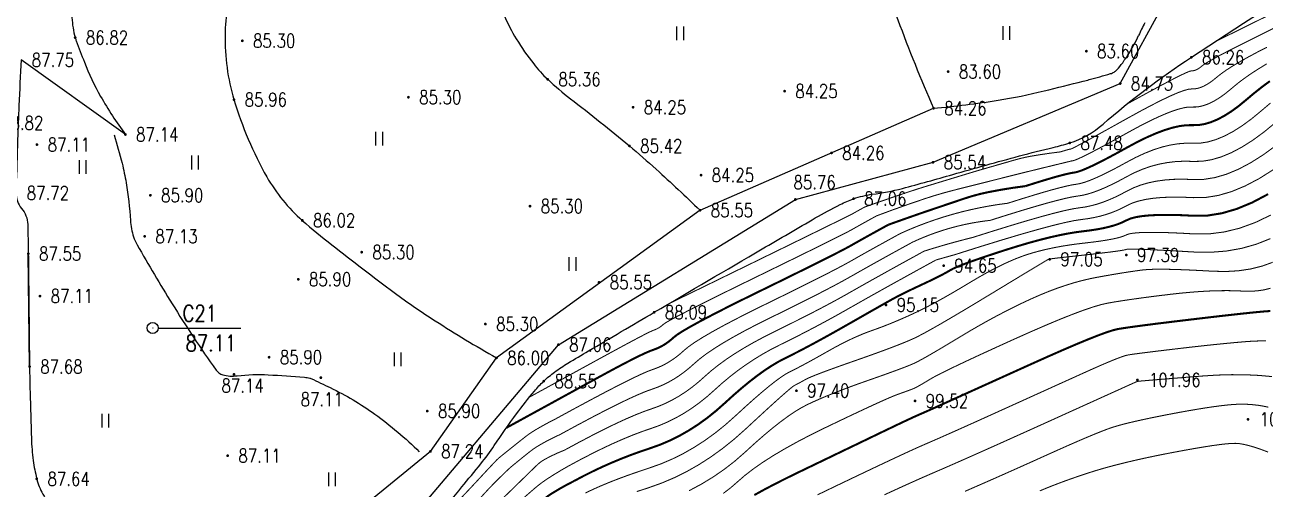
# Model space of a CAD drawing. Extents: x 532522 to 2902776, y -101917278 to 111238625.
# Drawn here: x 1130390 to 1220888, y 2953545 to 2987417 of the extents above; entities that cross this region are included whole.
import ezdxf
from ezdxf.enums import TextEntityAlignment as Align

# ---------------------------------------------------------------- set-up
doc = ezdxf.new("R2010")
doc.units = 0
doc.header["$LTSCALE"] = 1000
doc.header["$MEASUREMENT"] = 0
doc.header["$PDMODE"] = 33
doc.header["$PDSIZE"] = 0.125
doc.layers.get('0').update_dxf_attribs({"linetype": 'CONTINUOUS'})
doc.layers.add('Õ÷μØºìÏß', color=20, linetype='CONTINUOUS')
doc.layers.add('新地形图', color=7, linetype='CONTINUOUS')
doc.styles.add('HZ', font='rs', dxfattribs={"width": 0.8, "bigfont": 'hztxt'})
doc.linetypes.add('10421', pattern='A,2,[150,AAA.SHX,S=1,R=0,X=0,Y=1],1e-11', length=2)

# ---------------------------------------------------------------- blocks, each defined once
blk = doc.blocks.new('GC121')
for p, q in [((-0.5, -0.64), (-0.5, 1.36)), ((-0.5, -0.64), (-0.5, 0.86)), ((0.5, -0.64), (0.5, 1.36))]:
    blk.add_line(p, q)
blk = doc.blocks.new('GC200')
at = {"linetype": 'Continuous', "const_width": 0.2, "flags": 128}
blk.add_lwpolyline([(-0.1, 0, 1), (0.1, 0, 1)], format="xyb", close=True, dxfattribs=at)
blk = doc.blocks.new('GC117')
blk.add_circle((0, 0), 0.8)
blk.add_point((0, 0))
blk = doc.blocks.new('A$C22E77CCE')
at = {"layer": '新地形图', "color": 53, "linetype": 'Continuous'}
for p, q in [((265743, 353628), (258132, 359064)), ((307670, 348103), (324708, 355541)), ((307670, 348103), (292820, 337333)), ((258752, 336699), (258661, 344935)), ((274173, 339484, 87106), (268173, 339484, 87106)), ((288002, 330515), (292820, 337333)), ((288002, 330515), (270272, 316051))]:
    blk.add_line(p, q, dxfattribs=at)
at = {"layer": '新地形图', "color": 53, "linetype": '10421', "flags": 128}
for points in [[(324212, 392510, 0.02683), (322546, 390751, 0.044354), (321697, 389554, 0.008551), (320329, 387112, 0.024623), (319911, 386234, 0.025628), (319288, 384493, 0.02272), (318778, 382471, 0.030091), (318431, 380032, 0.02961), (318375, 377530, 0.023107), (318629, 374493, 0.026306), (319113, 371860, 0.009326), (319257, 371306, 0.001173), (320491, 366920, 0.019562), (322102, 361991, 0.014576), (324708, 355541)], [(276376, 312976, 0.008994), (279044, 315249, 0.020924), (280130, 316294, 0.002468), (284981, 321414, 0.018056), (285615, 322141, 0.000864), (287082, 323957, -0.000939), (288432, 325627, -0.001108), (290297, 327916, 0.001504), (291669, 329603, 0.023364), (292661, 330954, -0.013894), (294285, 333256, -0.013334), (295593, 334913, -0.028564), (296267, 335633, -0.029876), (297053, 336296, -0.026222), (298028, 336948, -0.00108), (299533, 337839, -0.00034), (304322, 340658, -0.000379), (312205, 345280, -0.000771), (316082, 347542, -0.015519), (317896, 348523, -0.030299), (318868, 348939, -0.054713), (320234, 349264, 0.03424), (322430, 349694, 0.00401), (326109, 350710, -0.003033), (330970, 352064, -0.009712), (333441, 352685, 0.019804), (334646, 353014, 0.103593), (337073, 354378, -0.03535), (343516, 359258), (347332, 361744), (351178, 364250, 0.024553), (352472, 365186, 0.020747), (353897, 366428, 0.053978), (354713, 367388, 0.05188), (355332, 368543, 0.056207), (355833, 370305, -0.030785), (356582, 373559, -0.014688), (357653, 376823, -0.068767), (357995, 377476, -0.085533), (358666, 378137, -0.035421), (360608, 379296, -0.005992), (362482, 380212, -0.011021), (363517, 380675, -0.01327), (364276, 380972, -0.007608), (365621, 381433, -0.064902), (366225, 381547, -0.032556), (367446, 381536)], [(262249, 374971, -0.022462), (262455, 370859, -0.030345), (262286, 367816, -0.00822), (261983, 365542, 0.01827), (261867, 364516, 0.032996), (261844, 362153, 0.052806), (262081, 360693, 0.022759), (262158, 360457, 0.003383), (262752, 358900, 0.036151), (263937, 356408, 0.030058), (265743, 353628)], [(282385, 371561, 0.062462), (279631, 370970, 0.081385), (277727, 369934, 0.062783), (275312, 367514, 0.070684), (273807, 364874, 0.090383), (273014, 360890, 0.076824), (273665, 356168, 0.05627), (276068, 350530, 0.084618), (278653, 347359, 0.013239), (280806, 345576, 0.006457), (285361, 342099, 0.017626), (288353, 340035, 0.012269), (292820, 337333)], [(293075, 370322, 0.022726), (292733, 368713, 0.037712), (292646, 367726, 0.018408), (292709, 365055, 0.041256), (292878, 363874, 0.043903), (293389, 362296, 0.038085), (294266, 360599, 0.026857), (295533, 358773, 0.039367), (296555, 357652, 0.024268), (298222, 356235, -0.009644), (302517, 352796, -0.011057), (304475, 351090, -0.006561), (307670, 348103)], [(258132, 359064, 0.002021), (257976, 355747, 0.002697), (257881, 353262, 0.000683), (257773, 349765, 0.005845), (257765, 349357, 0.17865), (258170, 348238, -0.169555), (258616, 347071, -0.001919), (258644, 345934, -0.002186), (258661, 344935, -0.000807), (258709, 340558, 0.000916), (258752, 336699, 0.003205), (258788, 334842, 0.001756), (258888, 331455, 0.024815), (259020, 329855, 0.029063), (259279, 328508, 0.065053), (259719, 327401, 0.054924), (260535, 326253, 0.018535), (261693, 325046, -0.00655), (265049, 321712, -0.007596), (267177, 319474, -0.005081), (270272, 316051)], [(264928, 353599, -0.012972), (265503, 351526, -0.019257), (265799, 350106, -0.026549), (266114, 347356, 0.061308), (266333, 346173, 0.054273), (266597, 345575, 0.007078), (269152, 341282, 0.017186), (272357, 336449, 0.170789), (272848, 336103, 0.100462), (273897, 336026, -0.046044), (276171, 336103, -0.005626), (278811, 335921, -0.038955), (279189, 335860, -0.049894), (279283, 335828, -0.003148), (280692, 335161, -0.043967), (283941, 333232, -0.039053), (287187, 330486)]]:
    blk.add_lwpolyline(points, format="xyb", dxfattribs=at)
blk.add_lwpolyline([(275682, 315669), (285206, 323936), (297339, 338294), (314624, 348885), (324671, 351600), (338324, 357345), (341651, 363448), (342356, 365094), (350977, 371734), (356803, 378655)], dxfattribs=at)
at = {"layer": '新地形图', "color": 53, "linetype": 'Continuous'}
for points, const_width, elevation in [([(349282, 362391), (348160, 361834), (346841, 361182), (345323, 360434)], 75, 86000), ([(349560, 361391), (348645, 360939), (347727, 360485), (346917, 360079), (346214, 359721), (345619, 359410), (345131, 359146), (344751, 358931), (344478, 358762), (344312, 358642), (344202, 358551), (344096, 358473), (343993, 358408), (343894, 358356), (343798, 358316), (343706, 358290), (343617, 358275), (343532, 358274), (343375, 358234), (343068, 358105), (342614, 357886), (342011, 357579), (341259, 357181), (340358, 356694), (339309, 356118), (338820, 355847)], 75, 87000), ([(349032, 359995), (348288, 359611), (347619, 359251), (347023, 358915), (346502, 358604), (346055, 358317), (345682, 358053), (345382, 357814), (345124, 357602), (344875, 357420), (344634, 357267), (344401, 357144), (344176, 357052), (343960, 356989), (343753, 356955), (343553, 356952), (343309, 356928), (342965, 356834), (342522, 356670), (341979, 356435), (341338, 356129), (340597, 355753), (339757, 355307), (338818, 354790), (337889, 354272), (337079, 353823), (336388, 353442), (335815, 353130), (335362, 352886), (335027, 352711), (334812, 352604), (334715, 352566), (334671, 352559), (334613, 352547), (334541, 352529), (334456, 352506), (334356, 352478), (334243, 352444), (334116, 352405), (333975, 352360)], 75, 88000), ([(349243, 357519), (348662, 357088), (348089, 356635), (347522, 356159), (346969, 355703), (346433, 355312), (345915, 354985), (345415, 354721), (344933, 354522), (344470, 354387), (344024, 354315), (343596, 354308), (343154, 354304), (342668, 354243), (342137, 354124), (341561, 353948), (340940, 353714), (340274, 353423), (339563, 353075), (338808, 352669), (338067, 352261), (337402, 351904), (336811, 351599), (336294, 351346), (335853, 351145), (335487, 350996), (335195, 350898), (334978, 350853), (334765, 350820), (334486, 350761), (334140, 350677), (333727, 350566), (333248, 350429), (332702, 350266), (332089, 350077), (331409, 349862)], 150, 90000), ([(349292, 355926), (348592, 355331), (347891, 354754), (347212, 354258), (346556, 353843), (345922, 353510), (345312, 353257), (344724, 353086), (344159, 352995), (343617, 352986), (343077, 352992), (342520, 352947), (341945, 352851), (341352, 352705), (340741, 352507), (340113, 352259), (339467, 351959), (338803, 351609), (338156, 351255), (337563, 350945), (337022, 350678), (336534, 350455), (336099, 350275), (335716, 350138), (335387, 350046), (335110, 349996), (334813, 349951), (334423, 349869), (333939, 349750), (333363, 349596), (332693, 349405), (331931, 349177), (331075, 348914), (330126, 348614)], 75, 91000), ([(349662, 354504), (348813, 353805), (347991, 353204), (347196, 352702), (346430, 352298), (345690, 351992), (344979, 351785), (344295, 351675), (343638, 351664), (343000, 351680), (342371, 351651), (341752, 351578), (341143, 351461), (340542, 351300), (339951, 351094), (339370, 350843), (338797, 350549), (338245, 350249), (337724, 349985), (337233, 349757), (336774, 349563), (336344, 349404), (335946, 349281), (335578, 349193), (335241, 349140), (334860, 349081), (334359, 348976), (333738, 348824), (332998, 348626), (332139, 348380), (331160, 348088), (330061, 347750), (328843, 347365)], 75, 92000), ([(327560, 346116), (329047, 346586), (330389, 346999), (331585, 347356), (332634, 347655), (333538, 347898), (334295, 348083), (334907, 348212), (335373, 348284), (335770, 348340), (336176, 348424), (336590, 348534), (337013, 348671), (337445, 348835), (337885, 349026), (338334, 349244), (338792, 349488), (339273, 349727), (339790, 349929), (340343, 350092), (340933, 350218), (341560, 350306), (342223, 350356), (342923, 350368), (343659, 350342), (344430, 350355), (345233, 350484), (346069, 350727), (346937, 351086), (347837, 351561), (348770, 352150), (349735, 352856)], 75, 93000), ([(349283, 340751), (348956, 340730), (348492, 340690), (347890, 340631), (347151, 340553), (346275, 340457), (345261, 340341), (344110, 340206), (342950, 340068), (341908, 339942), (340983, 339828), (340177, 339725), (339489, 339634), (338918, 339555), (338466, 339487), (338132, 339432), (337792, 339348), (337323, 339197), (336725, 338977), (335997, 338690), (335141, 338336), (334155, 337913), (333040, 337423), (331796, 336865), (330550, 336302), (329430, 335795), (328435, 335345), (327566, 334952), (326822, 334616), (326204, 334336), (325711, 334113), (325344, 333947), (325050, 333814), (324778, 333691), (324527, 333579), (324298, 333476), (324090, 333384), (323904, 333302), (323739, 333230), (323596, 333168), (323440, 333100), (323238, 333008), (322989, 332893), (322693, 332755), (322350, 332593), (321961, 332408), (321526, 332199), (321043, 331968), (320505, 331709), (319903, 331419), (319237, 331098), (318507, 330747), (317712, 330365), (316854, 329951), (315931, 329507), (314944, 329032), (313973, 328558), (313098, 328116), (312318, 327706), (311635, 327328)], 150, 100000), ([(348963, 338568), (348519, 338570), (348055, 338556), (347570, 338524), (347057, 338482), (346510, 338433), (345928, 338377), (345311, 338315), (344660, 338247), (343975, 338172), (343254, 338090), (342499, 338002), (341767, 337915), (341114, 337837), (340541, 337767), (340048, 337705), (339634, 337651), (339300, 337606), (339046, 337569), (338872, 337540), (338705, 337499), (338476, 337425), (338183, 337318), (337827, 337178), (337408, 337004), (336926, 336798), (336380, 336558), (335772, 336285), (335113, 335987), (334417, 335672), (333684, 335341), (332915, 334992), (332108, 334627), (331265, 334245), (330384, 333846), (329466, 333431), (328563, 333022), (327727, 332645), (326956, 332299), (326251, 331984), (325613, 331701), (325040, 331448), (324534, 331227), (324093, 331037), (323614, 330827), (322992, 330545), (322226, 330191), (321317, 329765), (320264, 329268), (319067, 328699), (317727, 328058), (316244, 327345)], 75, 101000)]:
    blk.add_lwpolyline(points, dxfattribs=dict(at, const_width=const_width, elevation=elevation))
blk.add_lwpolyline([(349023, 358782, 75, 75, 0.00376), (348732, 358608, 75, 75, 0.003574), (348428, 358421, 75, 75, 0.00417), (348156, 358248, 75, 75, 0.003957), (347873, 358061, 75, 75, 0.004639), (347621, 357889, 75, 75, 0.004396), (347359, 357702, 75, 75, 0.005178), (347043, 357469, 75, 75, 0.010128), (346885, 357344, 75, 75, 0.000946), (346712, 357201, 75, 75, -0.00063), (346452, 356986, 75, 75, -0.000316), (346203, 356781, 75, 75, -0.000506), (346046, 356653, 75, 75, -0.013834), (345912, 356549, 75, 75, -0.007397), (345654, 356366, 75, 75, -0.009388), (345474, 356247, 75, 75, -0.008677), (345274, 356126, 75, 75, -0.011042), (345100, 356029, 75, 75, -0.010218), (344908, 355933, 75, 75, -0.012957), (344740, 355858, 75, 75, -0.012042), (344555, 355787, 75, 75, -0.01507), (344392, 355734, 75, 75, -0.01412), (344215, 355688, 75, 75, -0.017208), (344008, 355647, 75, 75, -0.030098), (343888, 355635, 75, 75, -0.009121), (343757, 355633, 75, 75, 0.006564), (343575, 355630, 75, 75, 0.003077), (343349, 355622, 75, 75, 0.005869), (343231, 355616, 75, 75, 0.030361), (343090, 355598, 75, 75, 0.015526), (342816, 355538, 75, 75, 0.008943), (342549, 355466, 75, 75, 0.01073), (342329, 355397, 75, 75, 0.006601), (342026, 355290, 75, 75, 0.007753), (341770, 355191, 75, 75, 0.005053), (341431, 355050, 75, 75, 0.00582), (341139, 354922, 75, 75, 0.00398), (340764, 354748, 75, 75, 0.004511), (340436, 354588, 75, 75, 0.003209), (339968, 354352, 75, 75, 0.004846), (339660, 354191, 75, 75, 0.001381), (339209, 353947, 75, 75, 0.00157), (338813, 353730, 75, 75, 0.000834), (338396, 353498, 75, 75, -0.001694), (337978, 353267, 75, 75, -0.000823), (337602, 353060, 75, 75, -0.000858), (337240, 352864, 75, 75, -0.001336), (336948, 352706, 75, 75, -0.001121), (336599, 352521, 75, 75, -0.001887), (336357, 352394, 75, 75, -0.001518), (336055, 352238, 75, 75, -0.002858), (335864, 352142, 75, 75, -0.002143), (335608, 352016, 75, 75, -0.004806), (335470, 351951, 75, 75, -0.003113), (335257, 351853, 75, 75, -0.009589), (335111, 351791, 75, 75, -0.013332), (335003, 351751, 75, 75, -0.016969), (334919, 351726, 75, 75, -0.020042), (334847, 351709, 75, 75, -0.013284), (334788, 351700, 75, 75, 0.011098), (334718, 351689, 75, 75, 0.0086), (334714, 351689, 75, 75, 0.002134), (334695, 351685, 75, 75, 0)], format="xyseb", dxfattribs=at)
at = {"layer": '新地形图', "color": 53, "linetype": 'Continuous', "flags": 128}
for points, const_width in [([(326277, 344867), (328034, 345422), (329618, 345911), (331030, 346332), (332270, 346685), (333337, 346972), (334232, 347191), (334954, 347343), (335504, 347427), (335961, 347487), (336405, 347566), (336836, 347663), (337253, 347779), (337656, 347914), (338047, 348067), (338424, 348238), (338787, 348428), (339176, 348612), (339628, 348764), (340144, 348885), (340724, 348975), (341368, 349033), (342075, 349060), (342846, 349056), (343680, 349020), (344566, 349035), (345488, 349183), (346447, 349462), (347444, 349875), (348478, 350419), (349549, 351097)], 75), ([(298480, 328351), (299145, 328706), (299819, 329044), (300500, 329367), (301191, 329673), (301890, 329965), (302597, 330240), (303313, 330500), (304037, 330744), (304760, 331002), (305471, 331305), (306171, 331652), (306858, 332043), (307534, 332478), (308198, 332957), (308850, 333481), (309491, 334049), (310115, 334615), (310716, 335136), (311294, 335611), (311850, 336040), (312384, 336423), (312896, 336760), (313385, 337051), (313851, 337296), (314321, 337529), (314821, 337783), (315349, 338059), (315907, 338356), (316495, 338675), (317112, 339015), (317758, 339377), (318433, 339760), (319091, 340135), (319681, 340472), (320206, 340770), (320664, 341030), (321057, 341252), (321383, 341435), (321642, 341581), (321836, 341687), (322008, 341780), (322204, 341882), (322425, 341993), (322669, 342114), (322937, 342244), (323229, 342384), (323546, 342533), (323886, 342692), (324226, 342851), (324542, 343002), (324835, 343145), (325103, 343279), (325348, 343405), (325568, 343523), (325765, 343633), (325938, 343735), (326143, 343844), (326436, 343975), (326816, 344128), (327285, 344304), (327842, 344502), (328486, 344723), (329219, 344966), (330039, 345231), (330883, 345493), (331685, 345729), (332447, 345937), (333167, 346118), (333846, 346272), (334484, 346399), (335080, 346498), (335636, 346571), (336153, 346635), (336635, 346709), (337081, 346793), (337492, 346888), (337868, 346992), (338208, 347107), (338513, 347232), (338782, 347368), (339079, 347496), (339467, 347599), (339945, 347678), (340515, 347731), (341175, 347760), (341927, 347764), (342769, 347744), (343702, 347698), (344701, 347715), (345742, 347882), (346826, 348198), (347951, 348663), (349118, 349278)], 150), ([(299306, 327475), (299835, 327730), (300412, 327987), (301035, 328247), (301705, 328509), (302422, 328774), (303186, 329040), (303996, 329310), (304824, 329605), (305638, 329952), (306438, 330349), (307225, 330796), (307999, 331294), (308759, 331843), (309506, 332442), (310239, 333092), (310937, 333733), (311577, 334306), (312159, 334811), (312684, 335248), (313151, 335616), (313561, 335916), (313913, 336148), (314208, 336311), (314484, 336448), (314782, 336600), (315101, 336767), (315441, 336949), (315803, 337146), (316186, 337358), (316591, 337585), (317017, 337827), (317449, 338068), (317872, 338295), (318285, 338505), (318689, 338701), (319083, 338880), (319467, 339045), (319842, 339194), (320208, 339327), (320571, 339456), (320940, 339593), (321313, 339738), (321692, 339890), (322076, 340050), (322465, 340217), (322859, 340392), (323258, 340575), (323674, 340773), (324116, 340994), (324585, 341239), (325082, 341508), (325605, 341801), (326156, 342117), (326733, 342456), (327338, 342819), (327945, 343179), (328530, 343510), (329093, 343812), (329634, 344085), (330152, 344328), (330649, 344543), (331124, 344728), (331577, 344883), (332028, 345020), (332501, 345147), (332994, 345265), (333508, 345373), (334042, 345473), (334596, 345563), (335172, 345643), (335767, 345714), (336345, 345782), (336865, 345851), (337327, 345923), (337732, 345996), (338079, 346071), (338369, 346148), (338602, 346227), (338777, 346307), (338982, 346380), (339305, 346434), (339746, 346470), (340306, 346488), (340983, 346487), (341778, 346469), (342692, 346432), (343723, 346376), (344819, 346380), (345926, 346519), (347044, 346794), (348174, 347205), (349315, 347752)], 75), ([(303058, 327581), (303955, 327875), (304887, 328208), (305804, 328598), (306706, 329045), (307592, 329549), (308463, 330111), (309320, 330729), (310161, 331404), (310987, 332136), (311759, 332851), (312438, 333476), (313024, 334011), (313518, 334455), (313919, 334808), (314226, 335072), (314442, 335244), (314564, 335326), (314643, 335366), (314728, 335409), (314819, 335457), (314916, 335509), (315020, 335565), (315129, 335626), (315245, 335690), (315367, 335759), (315533, 335843), (315781, 335952), (316112, 336087), (316525, 336246), (317020, 336431), (317598, 336641), (318258, 336876), (319001, 337136), (319754, 337400), (320444, 337647), (321073, 337877), (321640, 338088), (322144, 338283), (322587, 338460), (322967, 338619), (323286, 338761), (323623, 338927), (324058, 339158), (324592, 339453), (325224, 339813), (325955, 340239), (326784, 340729), (327711, 341283), (328737, 341903), (329747, 342515), (330624, 343046), (331369, 343496), (331982, 343866), (332463, 344154), (332812, 344362), (333029, 344490), (333114, 344536), (333174, 344546), (333317, 344565), (333541, 344593), (333848, 344629), (334238, 344673), (334709, 344726), (335263, 344788), (335899, 344858), (336536, 344929), (337094, 344994), (337573, 345052), (337971, 345104), (338291, 345149), (338530, 345188), (338691, 345221), (338771, 345247), (338885, 345264), (339144, 345269), (339547, 345263), (340097, 345245), (340791, 345215), (341630, 345173), (342614, 345119), (343744, 345054), (344928, 345037), (346074, 345126), (347183, 345322), (348255, 345625), (349290, 346034)], 75), ([(306864, 327641), (307765, 328122), (308625, 328645), (309443, 329208), (310221, 329812), (310957, 330457), (311654, 331093), (312314, 331672), (312937, 332192), (313522, 332654), (314070, 333058), (314580, 333404), (315053, 333691), (315489, 333921), (315922, 334124), (316389, 334332), (316889, 334544), (317423, 334761), (317989, 334982), (318589, 335209), (319222, 335440), (319889, 335675), (320540, 335903), (321127, 336111), (321651, 336300), (322111, 336469), (322507, 336618), (322840, 336748), (323109, 336858), (323314, 336948), (323519, 337049), (323786, 337191), (324115, 337373), (324507, 337597), (324961, 337862), (325478, 338167), (326057, 338514), (326698, 338901), (327368, 339302), (328033, 339687), (328692, 340056), (329346, 340410), (329994, 340749), (330637, 341072), (331275, 341380), (331908, 341672), (332533, 341946), (333149, 342196), (333756, 342423), (334353, 342627), (334942, 342809), (335521, 342967), (336091, 343102), (336652, 343214), (337192, 343311), (337697, 343399), (338169, 343478), (338607, 343550), (339011, 343613), (339381, 343667), (339717, 343714), (340019, 343752), (340348, 343779), (340764, 343796), (341267, 343801), (341858, 343794), (342535, 343777), (343300, 343747), (344152, 343706), (345091, 343654), (346052, 343634), (346968, 343688), (347840, 343819), (348668, 344024), (349451, 344305)], 75), ([(320549, 347692), (320277, 347543), (320020, 347401), (319776, 347266), (319546, 347139), (319329, 347018), (319127, 346904), (318938, 346797), (318762, 346698), (318505, 346559), (318069, 346335), (317455, 346026), (316663, 345632), (315693, 345153), (314544, 344589), (313218, 343940), (311713, 343205), (310214, 342472), (308903, 341826), (307782, 341268), (306848, 340797), (306104, 340413), (305549, 340117), (305182, 339908), (305004, 339786), (304919, 339711), (304833, 339642), (304746, 339579), (304657, 339522), (304566, 339470), (304474, 339425), (304380, 339385), (304285, 339351), (304136, 339290), (303883, 339168), (303525, 338987), (303062, 338745), (302494, 338443), (301821, 338081), (301043, 337659), (300161, 337177), (299266, 336687), (298451, 336240), (297715, 335837), (297060, 335478), (296484, 335162), (295988, 334891), (295573, 334663), (295237, 334479)], 75), ([(319682, 348335), (319550, 348263), (319426, 348194), (319308, 348129), (319196, 348067), (319092, 348009), (318993, 347954), (318902, 347902), (318817, 347854), (318539, 347712), (317868, 347379), (316803, 346856), (315345, 346141), (313495, 345236), (311251, 344140), (308613, 342853), (305583, 341375)], 75), ([(321416, 347048), (321004, 346823), (320614, 346608), (320244, 346403), (319895, 346210), (319567, 346027), (319260, 345854), (318973, 345693), (318707, 345541), (318380, 345362), (317909, 345115), (317295, 344801), (316537, 344419), (315636, 343971), (314590, 343455), (313402, 342871), (312070, 342220), (310742, 341568), (309569, 340982), (308549, 340460), (307682, 340004), (306969, 339613), (306410, 339287), (306004, 339026), (305752, 338830), (305574, 338673), (305394, 338528), (305210, 338396), (305024, 338275), (304833, 338167), (304640, 338071), (304443, 337988), (304244, 337916), (304003, 337826), (303682, 337688), (303283, 337500), (302805, 337263), (302248, 336978), (301611, 336643), (300896, 336259), (300101, 335827), (299268, 335371), (298439, 334916), (297614, 334464), (296792, 334013), (295973, 333565), (295157, 333118), (294346, 332673), (293537, 332230)], 150), ([(322283, 346405), (321731, 346102), (321208, 345814), (320713, 345541), (320245, 345281), (319805, 345036), (319393, 344805), (319009, 344588), (318653, 344385), (318256, 344165), (317750, 343895), (317135, 343576), (316411, 343207), (315578, 342788), (314636, 342320), (313586, 341803), (312426, 341235), (311271, 340665), (310234, 340137), (309316, 339653), (308516, 339211), (307834, 338812), (307271, 338457), (306826, 338144), (306499, 337874), (306230, 337635), (305955, 337414), (305675, 337212), (305391, 337029), (305101, 336864), (304806, 336718), (304507, 336591), (304202, 336482), (303823, 336338), (303299, 336107), (302629, 335787), (301815, 335380), (300855, 334884), (299751, 334300), (298502, 333629), (297107, 332869)], 75), ([(323150, 345761), (322458, 345382), (321802, 345021), (321181, 344678), (320595, 344352), (320043, 344045), (319526, 343755), (319045, 343483), (318598, 343229), (318131, 342968), (317590, 342675), (316975, 342351), (316285, 341994), (315521, 341606), (314683, 341186), (313770, 340734), (312782, 340251), (311799, 339762), (310900, 339293), (310083, 338845), (309349, 338418), (308699, 338012), (308132, 337627), (307648, 337262), (307247, 336917), (306885, 336596), (306516, 336300), (306140, 336029), (305757, 335782), (305368, 335561), (304973, 335365), (304570, 335194), (304161, 335047), (303695, 334879), (303123, 334640), (302444, 334332), (301659, 333953), (300767, 333505), (299768, 332986), (298663, 332398), (297451, 331740)], 75), ([(309363, 327445), (309906, 327859), (310409, 328296), (310932, 328751), (311534, 329217), (312214, 329693), (312973, 330180), (313810, 330678), (314725, 331186), (315720, 331705), (316793, 332235), (317850, 332742), (318797, 333192), (319634, 333585), (320362, 333922), (320979, 334202), (321487, 334425), (321885, 334591), (322173, 334700), (322395, 334778), (322596, 334849), (322774, 334914), (322931, 334971), (323067, 335022), (323180, 335066), (323272, 335104), (323342, 335135), (323412, 335169), (323503, 335218), (323615, 335280), (323749, 335356), (323904, 335447), (324080, 335551), (324278, 335669), (324497, 335801), (324792, 335968), (325221, 336191), (325781, 336469), (326475, 336802), (327300, 337191), (328258, 337635), (329349, 338135), (330572, 338690), (331807, 339241), (332932, 339729), (333948, 340153), (334855, 340514), (335653, 340812), (336342, 341045), (336922, 341216), (337392, 341323), (337829, 341399), (338308, 341477), (338829, 341556), (339392, 341637), (339997, 341720), (340644, 341805), (341333, 341891), (342065, 341979), (342805, 342060), (343519, 342126), (344209, 342177), (344874, 342213), (345514, 342233), (346128, 342239), (346718, 342229), (347282, 342204), (347822, 342192), (348337, 342223), (348827, 342296), (349292, 342412)], 75), ([(324017, 345118), (323186, 344662), (322396, 344228), (321649, 343815), (320944, 343423), (320281, 343054), (319660, 342705), (319080, 342378), (318543, 342073), (318007, 341771), (317431, 341455), (316815, 341125), (316159, 340781), (315464, 340424), (314729, 340052), (313953, 339666), (313139, 339266), (312328, 338858), (311565, 338449), (310850, 338038), (310183, 337626), (309564, 337212), (308993, 336796), (308470, 336380), (307995, 335961), (307540, 335558), (307077, 335186), (306605, 334845), (306124, 334536), (305636, 334258), (305139, 334011), (304634, 333797), (304120, 333613), (303568, 333419), (302948, 333173), (302259, 332876), (301503, 332527), (300678, 332125), (299785, 331672), (298823, 331167), (297794, 330610)], 75), ([(326277, 344867), (324884, 344474)], 75), ([(324884, 344474), (323913, 343942), (322991, 343434), (322118, 342952), (321294, 342495), (320519, 342063), (319793, 341655), (319116, 341273), (318488, 340916), (317882, 340574), (317271, 340235), (316655, 339900), (316033, 339569), (315407, 339241), (314775, 338917), (314137, 338597), (313495, 338281), (312856, 337955), (312230, 337604), (311617, 337231), (311017, 336833), (310429, 336412), (309854, 335966), (309292, 335498), (308743, 335005), (308195, 334519), (307637, 334071), (307069, 333661), (306491, 333289), (305903, 332955), (305305, 332658), (304697, 332399), (304079, 332179), (303440, 331960), (302772, 331707), (302075, 331420), (301347, 331100), (300589, 330746), (299802, 330358), (298984, 329936), (298137, 329481)], 75), ([(321124, 327346), (322129, 327809), (323042, 328223), (323863, 328589), (324591, 328906), (325325, 329222), (326164, 329589), (327107, 330004), (328154, 330469), (329306, 330984), (330562, 331548), (331923, 332161), (333388, 332823), (334811, 333468), (336047, 334027), (337094, 334501), (337952, 334889), (338623, 335192), (339105, 335410), (339400, 335542), (339506, 335589), (339519, 335593), (339535, 335597), (339552, 335602), (339572, 335606), (339595, 335611), (339619, 335617), (339646, 335622), (339676, 335628), (339775, 335639), (340010, 335660), (340383, 335692), (340892, 335735), (341538, 335787), (342321, 335851), (343241, 335924), (344297, 336009), (345402, 336079), (346464, 336109), (347485, 336101), (348465, 336054), (349403, 335968)], 75), ([(327001, 327599), (327956, 328016), (328911, 328435), (329865, 328857), (330819, 329282), (331772, 329709), (332724, 330139), (333636, 330549), (334465, 330918), (335214, 331246), (335880, 331531), (336465, 331775), (336968, 331977), (337390, 332138), (337730, 332257), (338058, 332358), (338442, 332465), (338884, 332578), (339382, 332696), (339938, 332820), (340550, 332950), (341220, 333086), (341946, 333228), (342678, 333365), (343363, 333488), (344002, 333597), (344595, 333692), (345142, 333772), (345642, 333839), (346097, 333891), (346505, 333928), (346888, 333951), (347269, 333956), (347647, 333945), (348023, 333918), (348396, 333874), (348766, 333813), (349134, 333736)], 75), ([(332460, 327631), (332884, 327809), (333334, 327990), (333808, 328173), (334307, 328358), (334831, 328545), (335380, 328734), (335954, 328925), (336562, 329117), (337211, 329306), (337903, 329494), (338637, 329679), (339413, 329863), (340231, 330045), (341092, 330225), (341994, 330402), (342877, 330568), (343676, 330711), (344391, 330832), (345024, 330931), (345573, 331007), (346040, 331061), (346423, 331092), (346723, 331101), (347005, 331082), (347333, 331027), (347709, 330938), (348131, 330814), (348600, 330655), (349116, 330462)], 75)]:
    blk.add_lwpolyline(points, dxfattribs=dict(at, const_width=const_width))
for points in [[(333975, 352360, 75, 75, 0.014101), (331819, 352045, 75, 75, 0.026507), (330689, 351785, 75, 75, 0.000341), (328120, 351046, 75, 75, 0.002678), (327793, 350950, 75, 75, 0.000891), (327513, 350866, 75, 75, 0.000078), (324311, 349892, 75, 75, 0.007313), (322605, 349346, 75, 75, 0.004235), (319682, 348335, 75, 75, 0)], [(334788, 351700, 75, 75, 0.000803), (332058, 351036, 75, 75, 0.001544), (330639, 350685, 75, 75, 0.000123), (328697, 350196, 75, 75, 0.000095), (326183, 349563, 75, 75, 0.01839), (324121, 348961, 75, 75, 0.01042), (320549, 347692, 75, 75, 0)], [(330126, 348614, 75, 75, 0.019249), (328104, 348289, 75, 75, 0.019249), (326113, 347809, 75, 75, 0.019188), (324171, 347181, 75, 75, 0.019188), (322283, 346405, 75, 75, 0)], [(328843, 347365, 75, 75, 0.020976), (327362, 347141, 75, 75, 0.020976), (325904, 346793, 75, 75, 0.020606), (324506, 346334, 75, 75, 0.020606), (323150, 345761, 75, 75, 0)], [(297107, 332869, 75, 75, 0.017848), (295664, 332082, 75, 75, 0.032401), (294916, 331570, 75, 75, 0.004665), (293050, 330079, 75, 75, 0.031589), (292791, 329839, 75, 75, 0.003744), (291720, 328698, 75, 75, -0.00302), (290394, 327281, 75, 75, -0.001696), (289330, 326166, 75, 75, 0.003527), (288820, 325627, 75, 75, 0.018698), (288102, 324798, 75, 75, 0.008877), (286689, 322970, 75, 75, 0.001109), (286165, 322264, 75, 75, 0.000552), (285115, 320840, 75, 75, 0.004389), (284519, 320015, 75, 75, -0.002411), (283440, 318507, 75, 75, -0.046754), (283020, 318027, 75, 75, -0.020156), (281906, 317055, 75, 75, 0)], [(297451, 331740, 75, 75, 0.024403), (296007, 331001, 75, 75, 0.038787), (295165, 330425, 75, 75, 0.002627), (293927, 329420, 75, 75, 0.017142), (293743, 329259, 75, 75, 0.00729), (292753, 328298, 75, 75, 0.01018), (292069, 327585, 75, 75, 0.007633), (291346, 326777, 75, 75, -0.009285), (290749, 326115, 75, 75, -0.00776), (290112, 325454, 75, 75, 0.004794), (289074, 324390, 75, 75, 0.008709), (288048, 323281, 75, 75, 0.0131), (287399, 322514, 75, 75, 0.042651), (287064, 322014, 75, 75, -0.013974), (286130, 320435, 75, 75, -0.023208), (285481, 319501, 75, 75, -0.014586), (284338, 318099, 75, 75, 0)], [(297794, 330610, 75, 75, 0.031145), (296355, 329941, 75, 75, 0.068636), (295774, 329513, 75, 75, 0.000139), (294617, 328387, 75, 75, -0.000196), (293794, 327585, 75, 75, -0.000356), (292251, 326087, 75, 75, 0.001634), (291916, 325760, 75, 75, 0.052555), (291500, 325255, 75, 75, -0.018929), (290444, 323782, 75, 75, -0.000405), (289177, 322151, 75, 75, -0.003377), (289023, 321956, 75, 75, -0.000048), (288972, 321892, 75, 75, -0.000002), (287602, 320181, 75, 75, -0.000076), (287374, 319896, 75, 75, -0.000029), (286770, 319143, 75, 75, 0)], [(298137, 329481, 75, 75, 0.019654), (296495, 328488, 75, 75, 0.032571), (295571, 327788, 75, 75, 0.005457), (293848, 326265, 75, 75, 0.021841), (293439, 325861, 75, 75, 0.023366), (292650, 324927, 75, 75, 0.018679), (291764, 323680, 75, 75, 0.039678), (291347, 322919, 75, 75, -0.026259), (290749, 321753, 75, 75, -0.063138), (290252, 321103, 75, 75, -0.036967), (289203, 320187, 75, 75, 0)]]:
    blk.add_lwpolyline(points, format="xyseb", dxfattribs=at)
for points, const_width in [([(331409, 349862, 0.019213), (328655, 349413, 0.031134), (326990, 348967, 0.000228), (325445, 348446, 0.000304), (324289, 348055, 0.002596), (323236, 347692, 0.001497), (321416, 347048)], 150), ([(327560, 346116, 0.003914), (326712, 345900, 0.003914), (325867, 345671, 0.00432), (324940, 345402, 0.00432), (324017, 345118)], 75), ([(298480, 328351, 0.024328), (296907, 327475, 0.040115), (296027, 326825, 0.011428), (294962, 325852, 0.009228), (293693, 324593, 0.055553), (292743, 323370, 0.035612), (291635, 321230)], 150)]:
    blk.add_lwpolyline(points, format="xyb", dxfattribs=dict(at, const_width=const_width))
at = {"layer": '新地形图', "color": 53, "linetype": 'Continuous'}
for centre, radius, start, end in [((353037, 354969), 14603, 152.18073, 156.24105), ((332412, 364048), 7932, 330.73074, 336.24105), ((322630, 369902), 19335, 325.19449, 327.69979), ((327807, 366630), 13211, 327.69979, 330.73074), ((334065, 361953), 5409, 317.98596, 325.19449), ((-71997, 1989543), 1682161, 283.923185, 284.023496), ((325856, 396628), 40313, 284.0235, 284.67148), ((325019, 399822), 43614, 284.67148, 286.78334), ((337183, 359490), 1488, 286.78334, 298.23377), ((337544, 358819), 727, 298.23377, 317.98596), ((323347, 394802), 39147, 278.92037, 283.92319), ((317711, 430707), 75491, 275.31833, 278.92037)]:
    blk.add_arc(centre, radius, start, end, dxfattribs=at)
at = {"layer": '新地形图', "color": 53, "linetype": 'Continuous', "xscale": 500, "yscale": 500}
for name, p, zscale in [('GC121', (306237, 360833), 1000), ('GC121', (330035, 360857), 1000), ('GC200', (262081, 360693, 86817), 1000), ('GC200', (274275, 360461, 85300), 500), ('GC200', (335856, 359704, 83600), 500), ('GC200', (343516, 359258, 86256), 1000), ('GC200', (296555, 357652, 85357), 1000), ('GC200', (325772, 358215, 83600), 500), ('GC200', (313841, 356790, 84250), 500), ('GC200', (338324, 357345, 84725), 1000), ('GC200', (273665, 356168, 85958), 1000), ('GC200', (286394, 356348, 85301), 1000), ('GC200', (302786, 355617, 84250), 500), ('GC200', (324708, 355541, 84263), 1000), ('GC200', (259293, 352893, 87110), 500), ('GC200', (265743, 353628, 87145), 1000), ('GC121', (284275, 353150), 1000), ('GC200', (334646, 353014, 87477), 1000), ('GC121', (270836, 351405), 1000), ('GC200', (302517, 352796, 85416), 1000), ('GC200', (317261, 352282, 84260), 500), ('GC121', (262634, 351067), 1000), ('GC200', (324671, 351600, 85539), 1000), ('GC200', (307744, 350663, 84250), 500), ('GC200', (267567, 349195, 85900), 500), ('GC200', (295265, 348401, 85300), 500), ('GC200', (314624, 348885, 85759), 1000), ('GC200', (318868, 348939, 87062), 1000), ('GC200', (307670, 348103, 85553), 1000), ('GC200', (278653, 347359, 86023), 1000), ('GC200', (267148, 346202, 87125), 1000), ('GC200', (258661, 344935, 87547), 1000), ('GC200', (282986, 345045, 85300), 500), ('GC200', (338769, 344835, 97389), 1000), ('GC121', (298376, 344003), 1000), ('GC200', (325445, 344058, 94648), 1000), ('GC200', (333183, 344521, 97045), 1000), ('GC200', (278356, 343064, 85900), 500), ('GC200', (300302, 342843, 85550), 500), ('GC200', (259511, 341838, 87110), 500), ('GC200', (321237, 341196, 95147), 1000), ('GC200', (304322, 340658, 88089), 1000), ('GC117', (267738, 339513, 87106), 500), ('GC200', (292011, 339802, 85300), 500), ('GC121', (285624, 337056), 1000), ('GC200', (297339, 338294, 87064), 1000), ('GC200', (258752, 336699, 87678), 1000), ('GC200', (276230, 337383, 85900), 500), ('GC200', (292820, 337333, 85999), 1000), ('GC200', (273663, 336132, 87136), 1000), ('GC200', (280004, 335889, 87114), 1000), ('GC200', (339580, 335729, 101958), 1000), ('GC200', (296267, 335633, 88553), 1000), ('GC200', (314706, 334933, 97400), 1000), ('GC200', (323356, 334196, 99518), 1000), ('GC121', (264298, 332582), 1000), ('GC200', (287769, 333452, 85900), 500), ('GC200', (347652, 332847, 103520), 1000), ('GC200', (288002, 330515, 87236), 1000), ('GC200', (273205, 330195, 87110), 500), ('GC200', (259279, 328508, 87644), 1000), ('GC121', (280831, 328292), 1000)]:
    blk.add_blockref(name, p, dxfattribs=dict(at, zscale=zscale))
at = {"layer": '新地形图', "color": 53, "linetype": 'Continuous', "style": 'HZ', "width": 0.8}
for s, height, p in [('86.82', 1000, (264406, 360693)), ('85.30', 1000, (276600, 360461)), ('83.60', 1000, (338181, 359704)), ('87.75', 1000, (260457, 359064)), ('86.26', 1000, (345841, 359258)), ('83.60', 1000, (328097, 358215)), ('85.36', 1000, (298880, 357652)), ('84.73', 1000, (340649, 357345)), ('85.96', 1000, (275990, 356168)), ('85.30', 1000, (288719, 356348)), ('84.25', 1000, (316166, 356790)), ('84.25', 1000, (305111, 355617)), ('84.26', 1000, (327033, 355541)), ('88.82', 1000, (258216, 354469)), ('87.14', 1000, (268068, 353628)), ('87.11', 1000, (261618, 352893)), ('85.42', 1000, (304842, 352796)), ('87.48', 1000, (336971, 353014)), ('84.26', 1000, (319586, 352282)), ('85.54', 1000, (326996, 351600)), ('84.25', 1000, (310069, 350663)), ('85.76', 1000, (316030, 350132)), ('87.72', 1000, (260090, 349357)), ('85.90', 1000, (269892, 349195)), ('87.06', 1000, (321193, 348939)), ('85.30', 1000, (297590, 348401)), ('85.55', 1000, (309995, 348103)), ('86.02', 1000, (280978, 347359)), ('87.13', 1000, (269473, 346202)), ('87.55', 1000, (260986, 344935)), ('85.30', 1000, (285311, 345045)), ('97.05', 1000, (335508, 344521)), ('97.39', 1000, (341094, 344835)), ('94.65', 1000, (327770, 344058)), ('85.90', 1000, (280681, 343064)), ('85.55', 1000, (302627, 342843)), ('87.11', 1000, (261836, 341838)), ('C21', 1200, (271173, 340584)), ('95.15', 1000, (323562, 341196)), ('85.30', 1000, (294336, 339802)), ('88.09', 1000, (306647, 340658)), ('87.11', 1200, (271988, 338413)), ('87.06', 1000, (299664, 338294)), ('85.90', 1000, (278555, 337383)), ('86.00', 1000, (295145, 337333)), ('87.68', 1000, (261077, 336699)), ('87.14', 1000, (274299, 335313)), ('88.55', 1000, (298592, 335633)), ('101.96', 1000, (342305, 335729)), ('97.40', 1000, (317031, 334933)), ('87.11', 1000, (280073, 334304)), ('85.90', 1000, (290094, 333452)), ('99.52', 1000, (325681, 334196)), ('103.52', 1000, (350377, 332847)), ('87.11', 1000, (275530, 330195)), ('87.24', 1000, (290327, 330515)), ('87.64', 1000, (261604, 328508))]:
    blk.add_text(s, height=height, dxfattribs=at).set_placement(p, align=Align.MIDDLE)

msp = doc.modelspace()

# ---------------------------------------------------------------- block references
at = {"layer": 'Õ÷μØºìÏß', "color": 1, "linetype": 'Continuous'}
msp.add_blockref('A$C22E77CCE', (871984, 2625789), dxfattribs=at)

doc.saveas('drawing.dxf')
